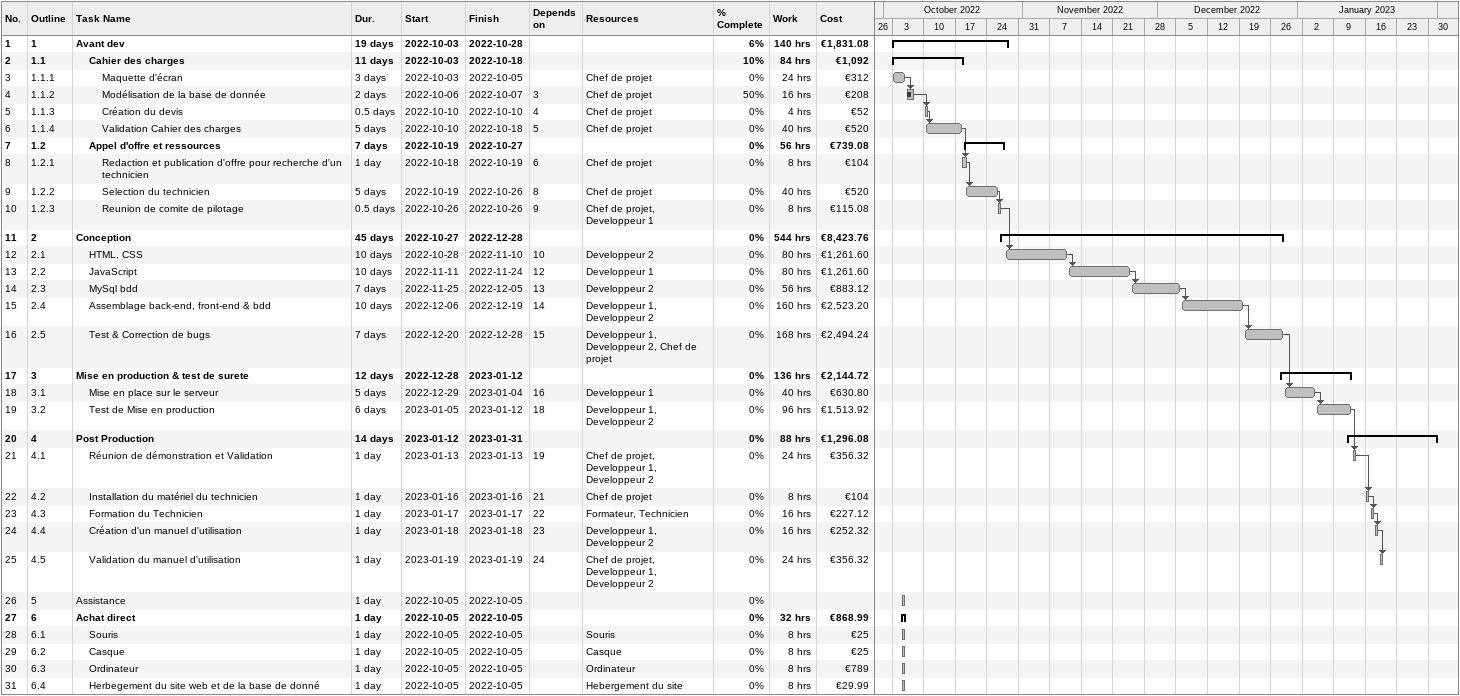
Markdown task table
| ID | WBS | Task | Duration | Start | Finish | Predecessors | Resources | % complete | Work (h) | Cost (€) |
|---|---|---|---|---|---|---|---|---|---|---|
| 1 | 1 | **Avant dev** | 19d | 2022-10-03 | 2022-10-28 |  |  | 6 | 140 | 1831.08 |
| 2 | 1.1 | **Cahier des charges** | 11d | 2022-10-03 | 2022-10-18 |  |  | 10 | 84 | 1092 |
| 3 | 1.1.1 | Maquette d'écran | 3d | 2022-10-03 | 2022-10-05 |  | Chef de projet | 0 | 24 | 312 |
| 4 | 1.1.2 | Modélisation de la base de donnée | 2d | 2022-10-06 | 2022-10-07 | 3 | Chef de projet | 50 | 16 | 208 |
| 5 | 1.1.3 | Création du devis | 0.5d | 2022-10-10 | 2022-10-10 | 4 | Chef de projet | 0 | 4 | 52 |
| 6 | 1.1.4 | Validation Cahier des charges | 5d | 2022-10-10 | 2022-10-18 | 5 | Chef de projet | 0 | 40 | 520 |
| 7 | 1.2 | **Appel d'offre et ressources** | 7d | 2022-10-19 | 2022-10-27 |  |  | 0 | 56 | 739.08 |
| 8 | 1.2.1 | Redaction et publication d'offre pour recherche d'un technicien | 1d | 2022-10-18 | 2022-10-19 | 6 | Chef de projet | 0 | 8 | 104 |
| 9 | 1.2.2 | Selection du technicien | 5d | 2022-10-19 | 2022-10-26 | 8 | Chef de projet | 0 | 40 | 520 |
| 10 | 1.2.3 | Reunion de comite de pilotage | 0.5d | 2022-10-26 | 2022-10-26 | 9 | Chef de projet, Developpeur 1 | 0 | 8 | 115.08 |
| 11 | 2 | **Conception** | 45d | 2022-10-27 | 2022-12-28 |  |  | 0 | 544 | 8423.76 |
| 12 | 2.1 | HTML, CSS | 10d | 2022-10-28 | 2022-11-10 | 10 | Developpeur 2 | 0 | 80 | 1261.60 |
| 13 | 2.2 | JavaScript | 10d | 2022-11-11 | 2022-11-24 | 12 | Developpeur 1 | 0 | 80 | 1261.60 |
| 14 | 2.3 | MySql bdd | 7d | 2022-11-25 | 2022-12-05 | 13 | Developpeur 2 | 0 | 56 | 883.12 |
| 15 | 2.4 | Assemblage back-end, front-end & bdd | 10d | 2022-12-06 | 2022-12-19 | 14 | Developpeur 1, Developpeur 2 | 0 | 160 | 2523.20 |
| 16 | 2.5 | Test & Correction de bugs | 7d | 2022-12-20 | 2022-12-28 | 15 | Developpeur 1, Developpeur 2, Chef de projet | 0 | 168 | 2494.24 |
| 17 | 3 | **Mise en production & test de surete** | 12d | 2022-12-28 | 2023-01-12 |  |  | 0 | 136 | 2144.72 |
| 18 | 3.1 | Mise en place sur le serveur | 5d | 2022-12-29 | 2023-01-04 | 16 | Developpeur 1 | 0 | 40 | 630.80 |
| 19 | 3.2 | Test de Mise en production | 6d | 2023-01-05 | 2023-01-12 | 18 | Developpeur 1, Developpeur 2 | 0 | 96 | 1513.92 |
| 20 | 4 | **Post Production** | 14d | 2023-01-12 | 2023-01-31 |  |  | 0 | 88 | 1296.08 |
| 21 | 4.1 | Réunion de démonstration et Validation | 1d | 2023-01-13 | 2023-01-13 | 19 | Chef de projet, Developpeur 1, Developpeur 2 | 0 | 24 | 356.32 |
| 22 | 4.2 | Installation du matériel du technicien | 1d | 2023-01-16 | 2023-01-16 | 21 | Chef de projet | 0 | 8 | 104 |
| 23 | 4.3 | Formation du Technicien | 1d | 2023-01-17 | 2023-01-17 | 22 | Formateur, Technicien | 0 | 16 | 227.12 |
| 24 | 4.4 | Création d'un manuel d'utilisation | 1d | 2023-01-18 | 2023-01-18 | 23 | Developpeur 1, Developpeur 2 | 0 | 16 | 252.32 |
| 25 | 4.5 | Validation du manuel d'utilisation | 1d | 2023-01-19 | 2023-01-19 | 24 | Chef de projet, Developpeur 1, Developpeur 2 | 0 | 24 | 356.32 |
| 26 | 5 | Assistance | 1d | 2022-10-05 | 2022-10-05 |  |  | 0 |  |  |
| 27 | 6 | **Achat direct** | 1d | 2022-10-05 | 2022-10-05 |  |  | 0 | 32 | 868.99 |
| 28 | 6.1 | Souris | 1d | 2022-10-05 | 2022-10-05 |  | Souris | 0 | 8 | 25 |
| 29 | 6.2 | Casque | 1d | 2022-10-05 | 2022-10-05 |  | Casque | 0 | 8 | 25 |
| 30 | 6.3 | Ordinateur | 1d | 2022-10-05 | 2022-10-05 |  | Ordinateur | 0 | 8 | 789 |
| 31 | 6.4 | Herbegement du site web et de la base de donné | 1d | 2022-10-05 | 2022-10-05 |  | Hebergement du site | 0 | 8 | 29.99 |
